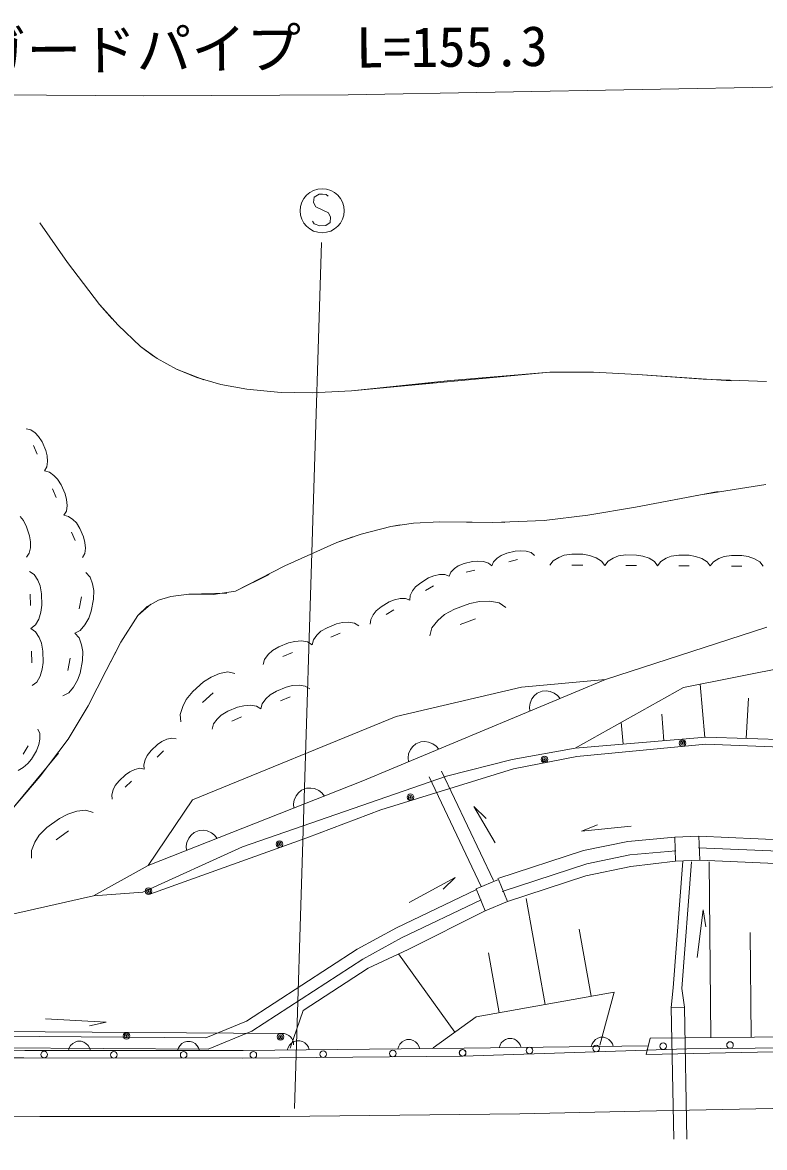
# Model space of a CAD drawing. Units: millimetres, scale not verified. Extents: x 40000 to 680000, y 20000 to 380000.
# Drawn here: x 247463 to 281228, y 278968 to 330183 of the extents above; entities that cross this region are included whole.
import ezdxf
from ezdxf.enums import TextEntityAlignment as Align

# ---------------------------------------------------------------- set-up
doc = ezdxf.new("R2010")
doc.units = ezdxf.units.MM
doc.header["$LTSCALE"] = 1000
doc.linetypes.add('DASHED', pattern=[7.5, 6, -1.5])
doc.layers.add('M-BGD', color=7, linetype='Continuous', lineweight=13)
doc.layers.add('M-STR-HTXT', color=7, linetype='Continuous', lineweight=13)
doc.styles.add('ＭＳ ゴシック', font='')
doc.styles.get('ＭＳ ゴシック').set_extended_font_data('MS Gothic')

msp = doc.modelspace()

# ---------------------------------------------------------------- linework, layer by layer
at = {"layer": 'M-BGD'}
for p, q in [((248250, 321062), (249506, 319254)), ((248250, 321062), (249506, 319254)), ((248250, 321062), (249506, 319254)), ((249506, 319254), (250968, 317350)), ((249506, 319254), (250968, 317350)), ((249506, 319254), (250968, 317350)), ((250968, 317350), (251811, 316401)), ((250968, 317350), (251538, 316695)), ((250968, 317350), (251811, 316401)), ((251811, 316401), (252833, 315438)), ((251811, 316401), (252833, 315438)), ((252833, 315438), (253589, 314886)), ((252833, 315438), (253422, 314996)), ((253589, 314886), (254466, 314403)), ((254466, 314403), (255707, 313920)), ((254466, 314403), (255397, 314023)), ((254466, 314403), (255397, 314023)), ((255397, 314023), (256482, 313709)), ((255397, 314023), (256482, 313709)), ((262439, 313410), (271457, 314269)), ((266943, 313890), (271457, 314269)), ((271457, 314269), (273449, 314267)), ((271457, 314269), (273449, 314267)), ((273449, 314267), (275443, 314163)), ((273449, 314267), (275443, 314163)), ((275443, 314163), (279716, 313872)), ((275443, 314163), (278443, 313946)), ((256482, 313709), (257664, 313487)), ((256482, 313709), (257664, 313487)), ((257664, 313487), (259060, 313351)), ((257664, 313487), (259060, 313351)), ((262439, 313410), (266943, 313890)), ((262439, 313410), (266146, 313786)), ((278443, 313946), (281312, 313845)), ((259060, 313351), (260640, 313328)), ((259060, 313351), (259235, 313342)), ((260640, 313328), (262439, 313410)), ((247836, 311642), (247631, 311691)), ((248035, 311500), (247836, 311642)), ((248196, 311341), (248035, 311500)), ((247967, 310921), (248135, 310536)), ((248352, 311088), (248196, 311341)), ((248520, 310703), (248352, 311088)), ((248582, 310456), (248520, 310703)), ((248605, 310191), (248582, 310456)), ((248470, 309766), (248574, 309948)), ((248574, 309948), (248605, 310191)), ((248684, 309715), (248470, 309766)), ((248893, 309566), (248684, 309715)), ((249062, 309399), (248893, 309566)), ((249225, 309135), (249062, 309399)), ((248822, 308959), (248997, 308555)), ((249401, 308731), (249225, 309135)), ((275359, 308124), (279112, 308829)), ((278315, 308687), (281293, 309153)), ((249466, 308472), (249401, 308731)), ((249491, 308194), (249466, 308472)), ((275359, 308124), (278315, 308687)), ((249349, 307749), (249458, 307940)), ((249458, 307940), (249491, 308194)), ((273188, 307751), (275359, 308124)), ((247508, 307507), (247355, 307688)), ((247646, 307228), (247508, 307507)), ((249553, 307700), (249349, 307749)), ((249753, 307558), (249553, 307700)), ((249914, 307399), (249753, 307558)), ((250070, 307146), (249914, 307399)), ((264231, 307244), (265258, 307388)), ((264231, 307244), (265258, 307388)), ((264231, 307244), (264664, 307317)), ((265258, 307388), (266454, 307446)), ((265258, 307388), (266454, 307446)), ((266454, 307446), (269408, 307418)), ((266454, 307446), (268862, 307417)), ((268862, 307417), (271205, 307510)), ((271205, 307510), (273188, 307751)), ((247784, 306811), (247646, 307228)), ((247825, 306546), (247784, 306811)), ((249685, 306979), (249852, 306594)), ((250237, 306761), (250070, 307146)), ((261764, 306511), (262872, 306897)), ((261764, 306511), (262872, 306897)), ((261764, 306511), (262872, 306897)), ((262872, 306897), (264231, 307244)), ((262872, 306897), (264231, 307244)), ((262872, 306897), (264231, 307244)), ((247768, 306018), (247824, 306268)), ((247824, 306268), (247825, 306546)), ((250300, 306514), (250237, 306761)), ((250323, 306249), (250300, 306514)), ((259397, 305443), (261764, 306511)), ((259397, 305443), (261764, 306511)), ((261764, 306511), (262492, 306770)), ((247642, 305837), (247768, 306018)), ((250188, 305824), (250292, 306006)), ((250292, 306006), (250323, 306249)), ((269063, 305795), (268897, 305631)), ((269238, 305920), (269063, 305795)), ((269501, 306025), (269238, 305920)), ((269889, 306120), (269501, 306025)), ((270132, 306138), (269889, 306120)), ((270384, 306117), (270132, 306138)), ((270607, 306048), (270384, 306117)), ((270761, 305921), (270607, 306048)), ((271864, 305828), (271613, 305679)), ((272114, 305927), (271864, 305828)), ((272465, 305975), (272114, 305927)), ((272964, 305972), (272465, 305975)), ((273264, 305921), (272964, 305972)), ((273564, 305819), (273264, 305921)), ((273813, 305668), (273564, 305819)), ((274348, 305801), (274107, 305659)), ((274588, 305896), (274348, 305801)), ((274924, 305943), (274588, 305896)), ((275404, 305940), (274924, 305943)), ((275692, 305891), (275404, 305940)), ((275980, 305793), (275692, 305891)), ((276219, 305648), (275980, 305793)), ((276748, 305790), (276507, 305647)), ((276988, 305884), (276748, 305790)), ((277324, 305931), (276988, 305884)), ((277804, 305928), (277324, 305931)), ((278092, 305879), (277804, 305928)), ((278380, 305781), (278092, 305879)), ((278619, 305636), (278380, 305781)), ((279148, 305778), (278907, 305635)), ((279388, 305872), (279148, 305778)), ((279724, 305919), (279388, 305872)), ((280204, 305916), (279724, 305919)), ((280492, 305867), (280204, 305916)), ((280780, 305770), (280492, 305867)), ((281019, 305624), (280780, 305770)), ((257149, 304292), (259397, 305443)), ((257149, 304292), (259397, 305443)), ((267120, 305321), (266954, 305157)), ((267295, 305446), (267120, 305321)), ((267558, 305551), (267295, 305446)), ((267946, 305646), (267558, 305551)), ((267652, 305163), (268041, 305257)), ((268189, 305664), (267946, 305646)), ((268441, 305643), (268189, 305664)), ((268664, 305574), (268441, 305643)), ((268818, 305447), (268664, 305574)), ((268897, 305631), (268818, 305447)), ((269595, 305637), (269984, 305731)), ((271613, 305679), (271462, 305480)), ((272462, 305475), (272962, 305472)), ((273962, 305467), (273813, 305668)), ((274107, 305659), (273962, 305467)), ((274922, 305463), (275402, 305460)), ((276362, 305455), (276219, 305648)), ((276507, 305647), (276362, 305455)), ((277322, 305451), (277802, 305448)), ((277539, 299910), (304613, 305303)), ((278762, 305444), (278619, 305636)), ((278907, 305635), (278762, 305444)), ((279722, 305439), (280202, 305436)), ((281162, 305432), (281019, 305624)), ((247999, 305046), (247788, 305197)), ((248161, 304790), (247999, 305046)), ((248271, 304532), (248161, 304790)), ((250541, 304932), (250352, 305139)), ((250655, 304626), (250541, 304932)), ((257149, 304292), (258684, 305058)), ((265941, 304895), (265582, 304677)), ((266178, 304990), (265941, 304895)), ((266437, 305050), (266178, 304990)), ((266682, 305051), (266437, 305050)), ((266877, 304973), (266682, 305051)), ((266954, 305157), (266875, 304973)), ((248332, 304170), (248271, 304532)), ((250713, 304331), (250655, 304626)), ((250696, 303935), (250713, 304331)), ((256136, 304150), (257149, 304292)), ((256136, 304150), (257149, 304292)), ((256136, 304150), (257149, 304292)), ((265217, 304307), (265103, 304090)), ((265353, 304488), (265217, 304307)), ((265582, 304677), (265353, 304488)), ((265800, 304318), (266159, 304537)), ((247812, 304157), (247824, 303637)), ((248344, 303650), (248332, 304170)), ((250146, 304038), (250043, 303487)), ((250594, 303384), (250696, 303935)), ((253138, 303592), (253644, 303880)), ((253138, 303592), (253644, 303880)), ((253644, 303880), (254217, 304054)), ((253644, 303880), (254217, 304054)), ((254217, 304054), (255038, 304151)), ((254217, 304054), (255038, 304151)), ((255038, 304151), (256767, 304202)), ((255038, 304151), (255322, 304158)), ((255038, 304151), (256136, 304150)), ((255038, 304151), (256136, 304150)), ((255038, 304151), (256136, 304150)), ((264147, 303803), (263788, 303585)), ((264384, 303898), (264147, 303803)), ((264643, 303958), (264384, 303898)), ((264888, 303959), (264643, 303958)), ((265083, 303881), (264888, 303959)), ((265103, 304090), (265083, 303881)), ((267815, 303735), (267122, 303477)), ((268257, 303820), (267815, 303735)), ((268725, 303836), (268257, 303820)), ((269149, 303757), (268725, 303836)), ((269460, 303557), (269149, 303757)), ((248203, 303022), (248300, 303337)), ((248300, 303337), (248344, 303650)), ((250477, 303064), (250594, 303384)), ((252715, 303192), (253299, 303702)), ((252715, 303192), (253138, 303592)), ((252715, 303192), (253138, 303592)), ((263423, 303215), (263310, 302998)), ((263559, 303396), (263423, 303215)), ((263788, 303585), (263559, 303396)), ((264007, 303226), (264366, 303444)), ((266662, 303227), (266367, 302959)), ((267122, 303477), (266662, 303227)), ((247849, 302598), (248053, 302759)), ((248053, 302759), (248203, 303022)), ((250089, 302510), (250305, 302755)), ((250305, 302755), (250477, 303064)), ((251939, 301978), (252715, 303192)), ((251939, 301978), (252715, 303192)), ((251939, 301978), (252715, 303192)), ((261749, 302803), (261323, 302631)), ((262022, 302864), (261749, 302803)), ((262312, 302882), (262022, 302864)), ((262577, 302841), (262312, 302882)), ((262774, 302722), (262577, 302841)), ((263310, 302998), (263289, 302789)), ((266367, 302959), (266097, 302622)), ((267380, 302783), (268073, 303041)), ((248061, 302447), (247849, 302598)), ((248223, 302190), (248061, 302447)), ((248333, 301933), (248223, 302190)), ((249838, 302386), (250089, 302510)), ((250034, 302173), (249838, 302386)), ((250152, 301856), (250034, 302173)), ((260863, 302296), (260701, 302082)), ((261041, 302467), (260863, 302296)), ((261323, 302631), (261041, 302467)), ((261495, 302204), (261922, 302377)), ((266097, 302622), (265992, 302267)), ((274000, 300271), (281330, 302658)), ((248393, 301570), (248333, 301933)), ((250212, 301549), (250152, 301856)), ((251275, 300685), (251939, 301978)), ((251275, 300685), (251939, 301978)), ((251275, 300685), (251939, 301978)), ((251275, 300685), (251840, 301792)), ((259127, 301764), (258834, 301594)), ((259572, 301944), (259127, 301764)), ((259857, 302008), (259572, 301944)), ((260160, 302027), (259857, 302008)), ((260437, 301983), (260160, 302027)), ((260642, 301859), (260437, 301983)), ((260701, 302082), (260642, 301859)), ((247874, 301558), (247886, 301038)), ((248406, 301050), (248393, 301570)), ((249625, 301246), (249518, 300676)), ((250195, 301139), (250212, 301549)), ((258479, 301191), (258417, 300959)), ((258647, 301415), (258479, 301191)), ((258834, 301594), (258647, 301415)), ((259307, 301319), (259752, 301499)), ((248265, 300423), (248361, 300737)), ((248361, 300737), (248406, 301050)), ((250088, 300569), (250195, 301139)), ((250445, 299080), (251275, 300685)), ((250445, 299080), (251275, 300685)), ((250445, 299080), (251275, 300685)), ((250445, 299080), (251275, 300685)), ((247910, 299998), (248115, 300159)), ((248115, 300159), (248265, 300423)), ((249790, 299917), (249967, 300238)), ((249967, 300238), (250088, 300569)), ((255704, 300162), (255213, 299722)), ((256043, 300378), (255704, 300162)), ((256426, 300544), (256043, 300378)), ((256803, 300617), (256426, 300544)), ((257127, 300553), (256803, 300617)), ((274000, 300271), (262952, 295657)), ((270176, 299927), (274000, 300271)), ((249305, 299536), (249565, 299664)), ((249565, 299664), (249790, 299917)), ((255213, 299722), (254913, 299364)), ((255653, 299230), (256145, 299671)), ((259018, 299745), (258726, 299572)), ((259461, 299929), (259018, 299745)), ((259746, 299995), (259461, 299929)), ((260048, 300016), (259746, 299995)), ((260325, 299975), (260048, 300016)), ((260532, 299853), (260325, 299975)), ((264465, 298596), (270176, 299927)), ((270884, 299652), (270741, 299528)), ((271106, 299745), (270884, 299652)), ((271295, 299759), (271106, 299745)), ((271468, 299734), (271295, 299759)), ((271664, 299653), (271468, 299734)), ((271805, 299549), (271664, 299653)), ((272606, 297149), (277539, 299910)), ((278506, 297640), (278300, 300062)), ((254913, 299364), (254755, 299046)), ((257831, 299098), (257528, 299076)), ((258108, 299057), (257831, 299098)), ((258374, 299167), (258315, 298934)), ((258541, 299392), (258374, 299167)), ((258726, 299572), (258541, 299392)), ((259202, 299302), (259645, 299486)), ((270557, 299191), (270532, 299018)), ((270638, 299387), (270557, 299191)), ((270741, 299528), (270638, 299387)), ((271930, 299406), (271805, 299549)), ((280388, 297586), (280495, 299430)), ((249544, 297559), (250445, 299080)), ((249544, 297559), (250445, 299080)), ((249544, 297559), (250445, 299080)), ((249544, 297559), (250445, 299080)), ((254755, 299046), (254642, 298678)), ((254642, 298678), (254671, 298349)), ((255191, 294792), (264465, 298596)), ((256509, 298654), (256324, 298473)), ((256801, 298827), (256509, 298654)), ((257244, 299010), (256801, 298827)), ((257528, 299076), (257244, 299010)), ((258315, 298934), (258108, 299057)), ((270532, 299018), (270546, 298828)), ((276652, 297486), (276549, 298692)), ((256157, 298248), (256097, 298016)), ((256324, 298473), (256157, 298248)), ((256984, 298383), (257428, 298567)), ((274797, 297331), (274712, 298328)), ((248246, 297808), (248161, 298011)), ((248249, 297552), (248246, 297808)), ((248262, 295880), (249544, 297559)), ((254262, 297601), (254034, 297552)), ((254459, 297567), (254262, 297601)), ((278555, 297644), (272606, 297149)), ((283905, 297474), (278555, 297644)), ((247716, 297252), (247493, 296872)), ((248095, 297030), (248213, 297317)), ((248213, 297317), (248249, 297552)), ((253602, 297310), (253311, 297036)), ((253804, 297445), (253602, 297310)), ((254034, 297552), (253804, 297445)), ((265114, 297080), (265033, 296884)), ((265218, 297221), (265114, 297080)), ((265361, 297346), (265218, 297221)), ((265582, 297438), (265361, 297346)), ((265771, 297452), (265582, 297438)), ((265944, 297427), (265771, 297452)), ((266141, 297346), (265944, 297427)), ((266281, 297243), (266141, 297346)), ((266406, 297100), (266281, 297243)), ((272606, 297149), (269741, 296624)), ((278554, 297330), (272694, 296762)), ((283833, 297122), (278554, 297330)), ((246960, 294344), (249094, 296915)), ((247702, 296444), (247873, 296650)), ((247873, 296650), (248095, 297030)), ((253043, 296620), (252980, 296395)), ((253134, 296815), (253043, 296620)), ((253311, 297036), (253134, 296815)), ((253585, 296745), (253876, 297019)), ((265033, 296884), (265008, 296711)), ((265008, 296711), (265022, 296522)), ((269741, 296624), (266763, 295870)), ((272694, 296762), (269808, 296202)), ((247267, 296138), (247492, 296261)), ((247492, 296261), (247702, 296444)), ((252348, 296075), (252146, 295939)), ((252577, 296181), (252348, 296075)), ((252805, 296231), (252577, 296181)), ((253002, 296196), (252805, 296231)), ((252980, 296395), (253002, 296196)), ((269808, 296202), (263768, 294340)), ((246960, 294344), (248262, 295880)), ((251854, 295665), (251678, 295444)), ((252146, 295939), (251854, 295665)), ((252128, 295374), (252420, 295648)), ((262952, 295657), (253178, 291804)), ((257473, 292653), (266763, 295870)), ((251587, 295249), (251524, 295025)), ((251524, 295025), (251546, 294826)), ((251678, 295444), (251587, 295249)), ((260020, 295114), (259914, 294975)), ((260166, 295236), (260020, 295114)), ((260389, 295324), (260166, 295236)), ((260579, 295334), (260389, 295324)), ((260751, 295306), (260579, 295334)), ((260946, 295221), (260751, 295306)), ((261084, 295114), (260946, 295221)), ((261206, 294969), (261084, 295114)), ((253178, 291804), (255191, 294792)), ((259829, 294781), (259801, 294608)), ((259801, 294608), (259811, 294419)), ((259914, 294975), (259829, 294781)), ((268973, 292843), (268003, 294486)), ((268003, 294486), (268565, 293947)), ((249518, 294142), (249139, 293949)), ((249939, 294280), (249518, 294142)), ((250345, 294319), (249939, 294280)), ((250681, 294219), (250345, 294319)), ((263768, 294340), (260404, 293069)), ((248576, 293533), (248224, 293185)), ((249139, 293949), (248576, 293533)), ((272900, 293368), (273626, 293650)), ((275158, 293589), (272900, 293368)), ((248224, 293185), (248026, 292864)), ((248992, 292970), (249555, 293386)), ((260404, 293069), (253252, 290495)), ((255027, 293049), (254942, 292854)), ((255133, 293188), (255027, 293049)), ((255279, 293309), (255133, 293188)), ((255502, 293397), (255279, 293309)), ((255692, 293408), (255502, 293397)), ((255864, 293379), (255692, 293408)), ((256059, 293294), (255864, 293379)), ((256198, 293188), (256059, 293294)), ((256319, 293042), (256198, 293188)), ((277141, 293094), (275016, 292903)), ((277141, 293094), (278240, 293135)), ((277182, 292002), (277141, 293094)), ((282291, 292958), (278240, 293135)), ((278240, 293135), (278281, 292043)), ((247869, 292487), (247867, 292137)), ((248026, 292864), (247869, 292487)), ((252938, 290593), (257473, 292653)), ((254942, 292854), (254914, 292682)), ((254914, 292682), (254924, 292492)), ((272988, 292490), (269099, 291211)), ((275016, 292903), (272988, 292490)), ((277197, 292476), (275106, 292289)), ((282241, 292440), (278218, 292615)), ((275106, 292289), (273147, 291889)), ((277182, 292002), (275148, 291764)), ((277065, 286244), (277513, 292002)), ((278281, 292043), (277182, 292002)), ((277464, 286213), (277911, 291971)), ((282060, 291889), (278281, 292043)), ((278781, 283974), (278703, 291972)), ((250689, 290420), (253178, 291804)), ((273147, 291889), (269292, 290622)), ((275148, 291764), (273105, 291339)), ((265065, 290119), (267154, 291266)), ((267154, 291266), (266598, 290721)), ((268105, 290747), (269121, 291171)), ((269121, 291171), (269540, 290163)), ((273105, 291339), (269540, 290163)), ((246737, 289527), (250689, 290420)), ((250689, 290420), (252938, 290593)), ((264476, 288975), (268118, 290707)), ((268524, 289740), (268105, 290747)), ((264713, 288512), (268341, 290237)), ((269540, 290163), (268524, 289740)), ((271247, 285481), (270381, 290311)), ((268524, 289740), (265016, 287989)), ((278162, 287625), (278438, 289782)), ((278438, 289782), (278551, 289012)), ((262686, 287992), (264476, 288975)), ((273337, 285855), (272791, 288903)), ((262953, 287546), (264713, 288512)), ((280618, 283992), (280572, 288753)), ((257659, 284723), (262686, 287992)), ((265016, 287989), (263188, 287131)), ((269157, 285106), (268669, 287830)), ((257902, 284260), (262953, 287546)), ((267129, 284214), (264572, 287781)), ((263188, 287131), (260238, 285205)), ((274382, 286043), (268112, 284919)), ((273737, 283629), (274382, 286043)), ((277065, 286244), (276982, 285339)), ((277464, 286213), (277582, 285351)), ((277582, 285351), (276982, 285339)), ((248507, 284823), (251264, 284676)), ((260238, 285205), (259650, 283487)), ((268112, 284919), (266146, 283510)), ((259204, 284153), (238167, 284312)), ((251264, 284676), (250504, 284506)), ((255808, 283959), (257659, 284723)), ((255909, 283438), (257902, 284260)), ((237782, 284097), (255808, 283959)), ((249852, 283765), (249752, 283705)), ((249972, 283805), (249852, 283765)), ((250132, 283805), (249972, 283805)), ((250252, 283765), (250132, 283805)), ((250352, 283705), (250252, 283765)), ((254817, 283760), (254717, 283700)), ((254937, 283800), (254817, 283760)), ((255097, 283800), (254937, 283800)), ((255217, 283760), (255097, 283800)), ((255317, 283700), (255217, 283760)), ((259204, 284153), (259364, 284152)), ((259364, 284152), (259464, 284131)), ((259464, 284131), (259583, 284070)), ((259583, 284070), (259663, 284010)), ((259663, 284010), (259722, 283929)), ((259810, 283783), (259710, 283722)), ((259722, 283929), (259781, 283809)), ((259781, 283809), (259801, 283709)), ((259929, 283824), (259810, 283783)), ((260089, 283826), (259929, 283824)), ((260210, 283787), (260089, 283826)), ((260310, 283728), (260210, 283787)), ((264739, 283776), (264640, 283674)), ((264839, 283837), (264739, 283776)), ((264958, 283878), (264839, 283837)), ((265118, 283880), (264958, 283878)), ((265239, 283841), (265118, 283880)), ((265339, 283782), (265239, 283841)), ((265440, 283683), (265339, 283782)), ((269349, 283829), (269250, 283728)), ((269448, 283890), (269349, 283829)), ((269568, 283932), (269448, 283890)), ((269728, 283934), (269568, 283932)), ((269848, 283896), (269728, 283934)), ((269949, 283837), (269848, 283896)), ((270050, 283738), (269949, 283837)), ((270112, 283639), (270050, 283738)), ((273443, 283783), (273384, 283682)), ((273541, 283884), (273443, 283783)), ((273640, 283945), (273541, 283884)), ((273760, 283987), (273640, 283945)), ((273920, 283989), (273760, 283987)), ((274040, 283950), (273920, 283989)), ((274141, 283892), (274040, 283950)), ((274242, 283793), (274141, 283892)), ((274304, 283694), (274242, 283793)), ((276025, 283947), (275847, 283197)), ((283374, 284019), (276025, 283947)), ((237535, 283488), (247569, 283387)), ((237648, 283578), (255909, 283438)), ((247569, 283387), (257499, 283378)), ((249592, 283505), (249552, 283385)), ((249652, 283605), (249592, 283505)), ((249752, 283705), (249652, 283605)), ((250452, 283604), (250352, 283705)), ((250512, 283504), (250452, 283604)), ((250552, 283384), (250512, 283504)), ((254557, 283501), (254517, 283381)), ((254617, 283601), (254557, 283501)), ((254717, 283700), (254617, 283601)), ((255417, 283600), (255317, 283700)), ((255477, 283500), (255417, 283600)), ((255517, 283380), (255477, 283500)), ((257499, 283378), (267557, 283486)), ((259553, 283520), (259514, 283399)), ((259611, 283620), (259553, 283520)), ((259710, 283722), (259611, 283620)), ((259801, 283709), (259800, 283649)), ((260411, 283629), (260310, 283728)), ((260472, 283530), (260411, 283629)), ((260514, 283410), (260472, 283530)), ((264581, 283574), (264543, 283453)), ((264640, 283674), (264581, 283574)), ((265501, 283584), (265440, 283683)), ((265543, 283464), (265501, 283584)), ((267495, 283130), (277695, 283464)), ((275941, 283595), (267557, 283486)), ((269192, 283627), (269153, 283507)), ((269250, 283728), (269192, 283627)), ((270153, 283520), (270112, 283639)), ((273384, 283682), (273345, 283561)), ((274345, 283574), (274304, 283694)), ((275847, 283197), (283426, 283368)), ((277695, 283464), (283321, 283520)), ((237516, 283136), (247520, 283047)), ((247520, 283047), (257484, 283029)), ((257484, 283029), (267495, 283130)), ((275562, 280621), (286403, 280850)), ((237309, 280500), (248248, 280376)), ((248248, 280376), (259175, 280378)), ((259175, 280378), (270097, 280494)), ((270097, 280494), (275562, 280621))]:
    msp.add_line(p, q, dxfattribs=at)
at = {"layer": 'M-BGD', "linetype": 'DASHED'}
for p, q in [((268897, 291117), (266522, 296104)), ((268337, 290851), (265963, 295837)), ((276982, 285339), (277216, 273212)), ((277582, 285351), (277816, 273223))]:
    msp.add_line(p, q, dxfattribs=at)
at = {"layer": 'M-BGD'}
for centre, radius in [((277502, 297379), 150), ((277502, 297379), 90), ((277502, 297379), 30), ((271212, 296627), 150), ((271212, 296627), 90), ((271212, 296627), 30), ((265113, 294911), 150), ((265113, 294911), 90), ((265113, 294911), 30), ((259153, 292778), 150), ((259153, 292778), 90), ((259153, 292778), 30), ((253201, 290636), 150), ((253201, 290636), 90), ((253201, 290636), 30), ((252190, 284056), 150), ((252190, 284056), 90), ((252190, 284056), 30), ((259203, 284003), 150), ((259203, 284003), 90), ((259203, 284003), 30), ((279659, 283634), 150), ((248445, 283196), 150), ((251620, 283190), 150), ((254795, 283184), 150), ((257968, 283184), 150), ((261143, 283216), 150), ((264318, 283248), 150), ((267490, 283280), 150), ((267493, 283280), 150), ((270531, 283380), 150), ((273572, 283479), 150), ((276614, 283579), 150)]:
    msp.add_circle(centre, radius, dxfattribs=at)
at = {"layer": 'M-STR-HTXT'}
for p, q in [((262287, 326890), (292649, 327446)), ((238792, 326957), (252976, 326843)), ((252976, 326843), (262287, 326890)), ((260731, 322226), (260709, 321984)), ((260962, 322363), (260731, 322226)), ((261121, 322375), (260962, 322363)), ((261284, 322347), (261121, 322375)), ((261370, 322273), (261284, 322347)), ((260709, 321984), (260804, 321790)), ((260804, 321790), (261386, 321513)), ((260741, 321023), (260652, 321137)), ((261386, 321513), (261481, 321319)), ((261481, 321319), (261459, 321077)), ((260989, 320922), (260741, 321023)), ((261268, 320942), (260989, 320922)), ((261459, 321077), (261268, 320942)), ((259834, 280751), (261073, 320172))]:
    msp.add_line(p, q, dxfattribs=at)
msp.add_circle((261098, 321612), 1000, dxfattribs=at)

# ---------------------------------------------------------------- texts
at = {"layer": 'M-STR-HTXT', "style": 'ＭＳ ゴシック'}
msp.add_text('ガードパイプ  L=155.3', height=1833, rotation=0.5, dxfattribs=at).set_placement((245156, 327426), align=Align.BOTTOM_LEFT)

doc.saveas('drawing.dxf')
